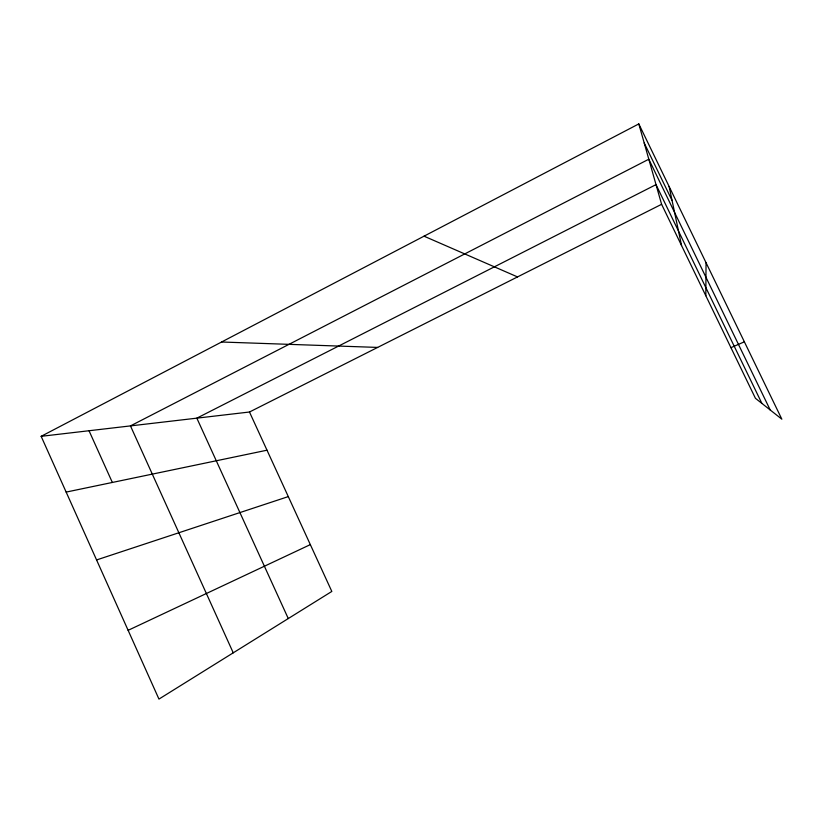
<?xml version="1.0" encoding="UTF-8"?>
<svg xmlns="http://www.w3.org/2000/svg" width="823" height="823" viewBox="0 0 823 823"><rect width="100%" height="100%" fill="white"/><g stroke="black" fill="none" stroke-linecap="round" stroke-linejoin="round"><path stroke-width="1.23" d="M705.825 295.735L706.041 262.691M41.15 436.324L249.482 412.014L331.823 591.439L158.952 699.087L41.15 436.324L638.802 123.913L781.85 419.185L755.442 398.311L661.599 204.31L638.802 123.913M249.482 412.014L661.599 204.31M128.121 630.325L310.333 544.62M730.937 347.666L744.362 341.812M96.569 559.949L288.297 496.598M66.149 492.092L267.002 450.202M221.582 342.008L377.634 347.419M424.02 236.18L517.523 276.919M644.214 143.007L672.072 200.524M770.215 409.988L648.812 159.22L130.466 425.903L233.238 652.824M761.882 403.404L656.024 184.63L196.841 418.156L288.276 618.557M89.028 430.738L112.34 482.453M669.12 186.482L681.567 245.583"/></g></svg>
